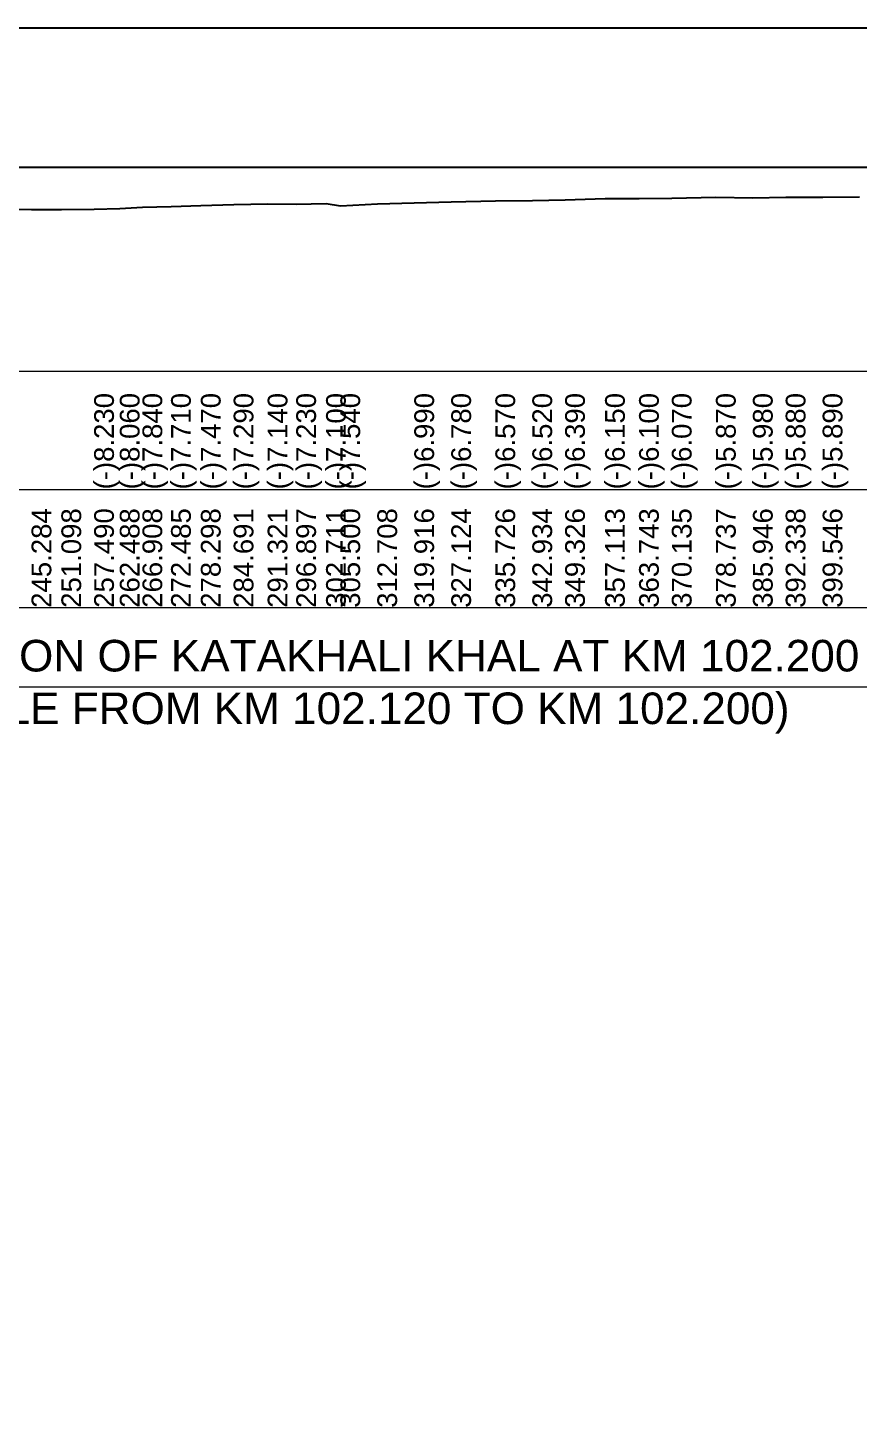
# Model space of a CAD drawing. Header units: inches. Extents: x 89000 to 845000, y -7071 to 18.
# Drawn here: x 164179 to 166284, y -3533 to 0 of the extents above; entities that cross this region are included whole.
import ezdxf

# ---------------------------------------------------------------- set-up
doc = ezdxf.new("R2010")
doc.units = ezdxf.units.IN
doc.header["$LTSCALE"] = 7
doc.header["$MEASUREMENT"] = 0
for name, color, linetype, lineweight in [('Cross section Data Border', 7, 'Continuous', 9), ('Cross Section Labels', 7, 'Continuous', 9), ('Existing_Bed_Level for Xsection', 7, 'Continuous', 25), ('Long Section Labels', 7, 'Continuous', 9)]:
    doc.layers.add(name, color=color, linetype=linetype, lineweight=lineweight)
doc.styles.get("Standard").update_dxf_attribs({"font": 'arial.ttf'})

msp = doc.modelspace()

# ---------------------------------------------------------------- linework, layer by layer
msp.add_lwpolyline([(160000, 0), (170000, 0), (170000, -7071), (160000, -7071)], close=True)
at = {"layer": 'Cross section Data Border'}
msp.add_lwpolyline([(160100, -869.78), (168718.09983, -869.78), (168718.09983, -1469.78), (160100, -1469.78)], close=True, dxfattribs=at)
msp.add_lwpolyline([(160100, -1169.78), (168718.09983, -1169.78)], dxfattribs=at)
at = {"layer": 'Cross Section Labels'}
msp.add_lwpolyline([(162649.04991, -1669.78), (164809.04991, -1669.78), (166969.04991, -1669.78)], dxfattribs=at)
at = {"layer": 'Existing_Bed_Level for Xsection'}
for points in [[(161000, -352.78), (168618.09983, -352.78)], [(164105.58545, -459.38), (164188.68562, -460.03), (164264.26868, -460.29), (164347.36747, -459.77), (164412.34523, -457.56), (164469.80691, -454.7), (164542.30321, -453.01), (164617.87921, -449.89), (164700.98379, -447.55), (164787.17467, -445.6), (164859.66475, -446.77), (164935.24408, -445.08), (164971.49468, -450.8), (165065.1979, -445.6), (165158.90298, -443.65), (165252.60979, -440.92), (165364.43902, -438.19), (165458.14715, -437.54), (165541.24443, -435.85), (165642.47456, -432.73), (165728.65954, -432.08), (165811.75644, -431.69), (165923.58589, -429.09), (166017.2927, -430.52), (166100.39224, -429.22), (166194.0979, -429.35), (166287.80493, -427.79)]]:
    msp.add_lwpolyline(points, dxfattribs=at)

# ---------------------------------------------------------------- texts
at = {"layer": 'Cross Section Labels', "insert": (164809.04991, -1669.78), "char_height": 80, "attachment_point": 5}
msp.add_mtext('TYPICAL SECTION OF KATAKHALI KHAL AT KM 102.200^J( APPLICABLE FROM KM 102.120 TO KM 102.200)', dxfattribs=at)
at = {"layer": 'Long Section Labels', "char_height": 50, "attachment_point": 1, "rotation": 90}
for s, insert in [('(-)8.230', (164347.36747, -1169.78)), ('(-)8.060', (164412.34523, -1169.78)), ('(-)7.840', (164469.80691, -1169.78)), ('(-)7.710', (164542.30321, -1169.78)), ('(-)7.470', (164617.87921, -1169.78)), ('(-)7.290', (164700.98379, -1169.78)), ('(-)7.140', (164787.17467, -1169.78)), ('(-)7.140', (164787.17467, -1169.78)), ('(-)7.230', (164859.66475, -1169.78)), ('(-)7.100', (164935.24408, -1169.78)), ('(-)7.540', (164971.49468, -1169.78)), ('(-)6.990', (165158.90298, -1169.78)), ('(-)6.780', (165252.60979, -1169.78)), ('(-)6.570', (165364.43902, -1169.78)), ('(-)6.520', (165458.14715, -1169.78)), ('(-)6.390', (165541.24443, -1169.78)), ('(-)6.150', (165642.47456, -1169.78)), ('(-)6.100', (165728.65954, -1169.78)), ('(-)6.070', (165811.75644, -1169.78)), ('(-)5.870', (165923.58589, -1169.78)), ('(-)5.980', (166017.2927, -1169.78)), ('(-)5.880', (166100.39224, -1169.78)), ('(-)5.890', (166194.0979, -1169.78)), ('245.284', (164188.68562, -1469.78)), ('251.098', (164264.26868, -1469.78)), ('257.490', (164347.36747, -1469.78)), ('262.488', (164412.34523, -1469.78)), ('266.908', (164469.80691, -1469.78)), ('272.485', (164542.30321, -1469.78)), ('278.298', (164617.87921, -1469.78)), ('284.691', (164700.98379, -1469.78)), ('291.321', (164787.17467, -1469.78)), ('296.897', (164859.66475, -1469.78)), ('302.711', (164935.24408, -1469.78)), ('305.500', (164971.49468, -1469.78)), ('312.708', (165065.1979, -1469.78)), ('319.916', (165158.90298, -1469.78)), ('327.124', (165252.60979, -1469.78)), ('335.726', (165364.43902, -1469.78)), ('342.934', (165458.14715, -1469.78)), ('349.326', (165541.24443, -1469.78)), ('357.113', (165642.47456, -1469.78)), ('363.743', (165728.65954, -1469.78)), ('370.135', (165811.75644, -1469.78)), ('378.737', (165923.58589, -1469.78)), ('385.946', (166017.2927, -1469.78)), ('392.338', (166100.39224, -1469.78)), ('399.546', (166194.0979, -1469.78))]:
    msp.add_mtext(s, dxfattribs=dict(at, insert=insert))

doc.saveas('drawing.dxf')
